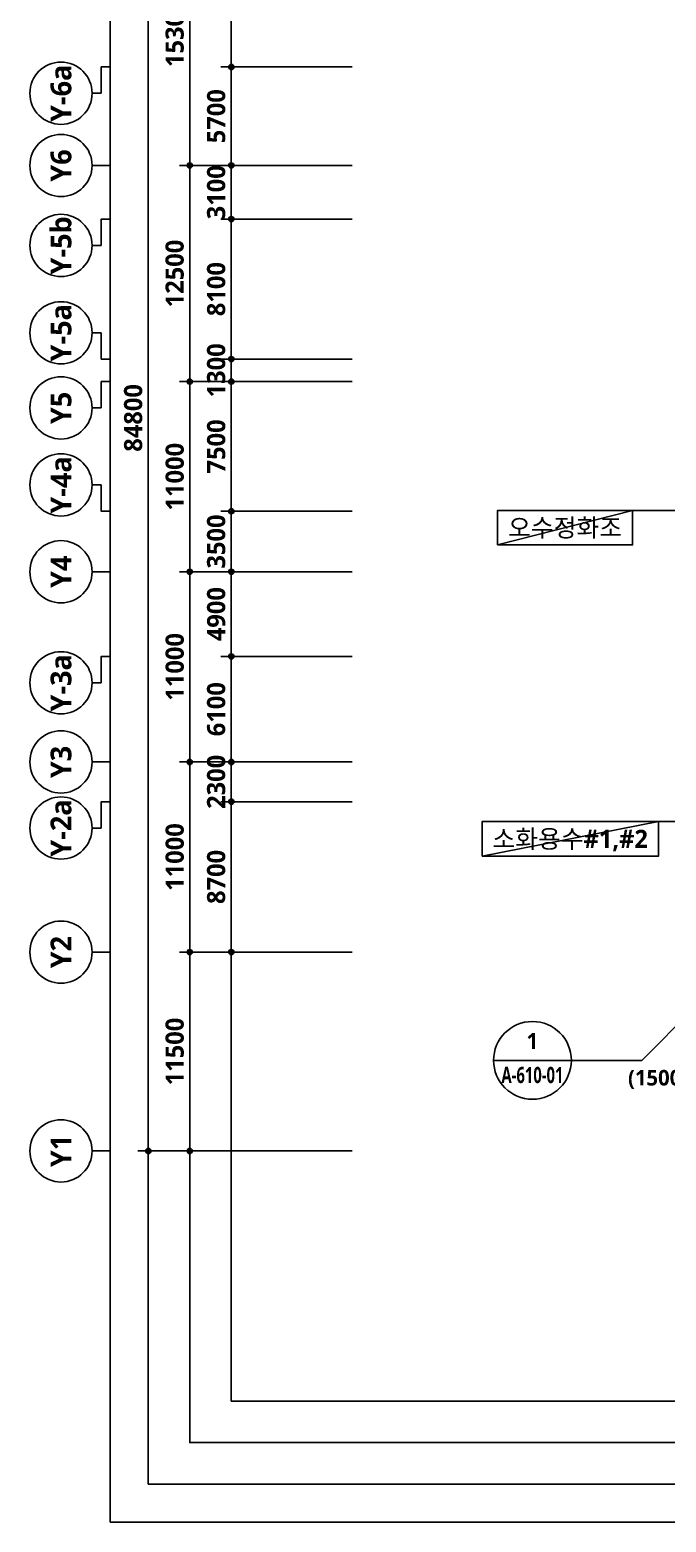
# Model space of a CAD drawing. Header units: millimetres. Extents: x 262941 to 188694772, y -170559 to 426415924.
# Drawn here: x 280132 to 316932, y -141755 to -55438 of the extents above; entities that cross this region are included whole.
import ezdxf
from ezdxf.enums import TextEntityAlignment as Align

# ---------------------------------------------------------------- set-up
doc = ezdxf.new("R2010")
doc.units = ezdxf.units.MM
doc.header["$LTSCALE"] = 400
doc.header["$MEASUREMENT"] = 0
doc.header["$PDSIZE"] = -10
doc.layers.get('0').update_dxf_attribs({"linetype": 'CONTINUOUS'})
doc.layers.get('Defpoints').update_dxf_attribs({"color": 153, "linetype": 'CONTINUOUS'})
for name, color, linetype in [('A-ANNO-GRA1', 7, 'CONTINUOUS'), ('A-ANNO-TEXT1', 7, 'CONTINUOUS'), ('A-ANNO-TEXT2', 3, 'CONTINUOUS'), ('A-ST-AXIS-BUB', 7, 'CONTINUOUS'), ('A-ST-AXIS-DIM', 7, 'CONTINUOUS'), ('AA-MKXS', 3, 'CONTINUOUS'), ('AA-MKXX', 3, 'CONTINUOUS'), ('X-SEC-종$0$A-ST-AXIS-BUB', 7, 'CONTINUOUS')]:
    doc.layers.add(name, color=color, linetype=linetype)
doc.layers.add('Defpoint', color=161, linetype='CONTINUOUS', plot=False)
doc.styles.add('2020음성 1차', font='')
doc.styles.add('SAMOO', font='romans.shx', dxfattribs={"bigfont": 'whgtxt.shx'})
doc.styles.add('SH_대대리576', font='')
doc.styles.add('SH_진천_나눔', font='')
doc.styles.get('2020음성 1차').set_extended_font_data('NanumGothic', bold=True)
doc.styles.get('SH_대대리576').set_extended_font_data('NanumGothic', bold=True)
doc.styles.get('SH_진천_나눔').set_extended_font_data('NanumGothic', bold=True)
doc.dimstyles.new('SHP 600', dxfattribs={"dimscale": 300, "dimtxt": 3.5, "dimasz": 1, "dimexe": 2, "dimexo": 2, "dimgap": 1, "dimtad": 1, "dimdec": 0, "dimzin": 0, "dimdsep": 46, "dimtxsty": 'SH_대대리576', "dimblk": 'DIMDOT', "dimcen": 0.09, "dimclrt": 3, "dimadec": 0, "dimazin": 1, "dimtfac": 1, "dimtdec": 0, "dimtix": 1, "dimtmove": 2, "dimatfit": 0, "dimldrblk": 'DIMDOT', "dimfxl": 1, "dimtolj": 1, "dimtzin": 0, "dimarcsym": 0})

# ---------------------------------------------------------------- blocks, each defined once
blk = doc.blocks.new('DIMDOT')
at = {"color": 0}
blk.add_line((-2, 0), (2, 0), dxfattribs=at)
for radius in [0.5, 0.25]:
    blk.add_circle((0, 0), radius, dxfattribs=at)
blk = doc.blocks.new('*D237')
at = {"layer": 'A-ST-AXIS-DIM', "color": 0, "lineweight": -2, "transparency": 16777216}
for p, q in [((298782, -35484), (286382, -35484)), ((286982, -35784), (286982, -119984)), ((298782, -120284), (286382, -120284))]:
    blk.add_line(p, q, dxfattribs=at)
at = {"layer": 'Defpoints', "color": 0, "transparency": 16777216}
for p in [(299382, -35484), (286982, -120284), (299382, -120284)]:
    blk.add_point(p, dxfattribs=at)
at = {"layer": 'A-ST-AXIS-DIM', "color": 0, "lineweight": -2, "transparency": 16777216, "xscale": 300, "yscale": 300, "zscale": 300}
for p, rotation in [((286982, -35484), 90), ((286982, -120284), 270)]:
    blk.add_blockref('DIMDOT', p, dxfattribs=dict(at, rotation=rotation))
at = {"layer": 'A-ST-AXIS-DIM', "color": 3, "transparency": 16777216, "insert": (286111, -77884), "char_height": 1050, "attachment_point": 5, "rotation": 90, "style": 'SH_대대리576'}
blk.add_mtext('\\A1;84800', dxfattribs=at)
blk = doc.blocks.new('*D238')
at = {"layer": 'A-ST-AXIS-DIM', "color": 0, "lineweight": -2, "transparency": 16777216}
for p, q in [((298782, -108784), (288782, -108784)), ((289382, -109084), (289382, -119984)), ((298782, -120284), (288782, -120284))]:
    blk.add_line(p, q, dxfattribs=at)
at = {"layer": 'Defpoints', "color": 0, "transparency": 16777216}
for p in [(299382, -108784), (289382, -120284), (299382, -120284)]:
    blk.add_point(p, dxfattribs=at)
at = {"layer": 'A-ST-AXIS-DIM', "color": 0, "lineweight": -2, "transparency": 16777216, "xscale": 300, "yscale": 300, "zscale": 300}
for p, rotation in [((289382, -108784), 90), ((289382, -120284), 270)]:
    blk.add_blockref('DIMDOT', p, dxfattribs=dict(at, rotation=rotation))
at = {"layer": 'A-ST-AXIS-DIM', "color": 3, "transparency": 16777216, "insert": (288513, -114534), "char_height": 1050, "attachment_point": 5, "rotation": 90, "style": 'SH_대대리576'}
blk.add_mtext('\\A1;11500', dxfattribs=at)
blk = doc.blocks.new('*D239')
at = {"layer": 'A-ST-AXIS-DIM', "color": 0, "lineweight": -2, "transparency": 16777216}
for p, q in [((298782, -97784), (288782, -97784)), ((289382, -98084), (289382, -108484)), ((298782, -108784), (288782, -108784))]:
    blk.add_line(p, q, dxfattribs=at)
at = {"layer": 'Defpoints', "color": 0, "transparency": 16777216}
for p in [(299382, -97784), (289382, -108784), (299382, -108784)]:
    blk.add_point(p, dxfattribs=at)
at = {"layer": 'A-ST-AXIS-DIM', "color": 0, "lineweight": -2, "transparency": 16777216, "xscale": 300, "yscale": 300, "zscale": 300}
for p, rotation in [((289382, -97784), 90), ((289382, -108784), 270)]:
    blk.add_blockref('DIMDOT', p, dxfattribs=dict(at, rotation=rotation))
at = {"layer": 'A-ST-AXIS-DIM', "color": 3, "transparency": 16777216, "insert": (288515, -103284), "char_height": 1050, "attachment_point": 5, "rotation": 90, "style": 'SH_대대리576'}
blk.add_mtext('\\A1;11000', dxfattribs=at)
blk = doc.blocks.new('*D240')
at = {"layer": 'A-ST-AXIS-DIM', "color": 0, "lineweight": -2, "transparency": 16777216}
for p, q in [((298782, -86784), (288782, -86784)), ((289382, -87084), (289382, -97484)), ((298782, -97784), (288782, -97784))]:
    blk.add_line(p, q, dxfattribs=at)
at = {"layer": 'Defpoints', "color": 0, "transparency": 16777216}
for p in [(299382, -86784), (289382, -97784), (299382, -97784)]:
    blk.add_point(p, dxfattribs=at)
at = {"layer": 'A-ST-AXIS-DIM', "color": 0, "lineweight": -2, "transparency": 16777216, "xscale": 300, "yscale": 300, "zscale": 300}
for p, rotation in [((289382, -86784), 90), ((289382, -97784), 270)]:
    blk.add_blockref('DIMDOT', p, dxfattribs=dict(at, rotation=rotation))
at = {"layer": 'A-ST-AXIS-DIM', "color": 3, "transparency": 16777216, "insert": (288515, -92284), "char_height": 1050, "attachment_point": 5, "rotation": 90, "style": 'SH_대대리576'}
blk.add_mtext('\\A1;11000', dxfattribs=at)
blk = doc.blocks.new('*D241')
at = {"layer": 'A-ST-AXIS-DIM', "color": 0, "lineweight": -2, "transparency": 16777216}
for p, q in [((298782, -75784), (288782, -75784)), ((289382, -76084), (289382, -86484)), ((298782, -86784), (288782, -86784))]:
    blk.add_line(p, q, dxfattribs=at)
at = {"layer": 'Defpoints', "color": 0, "transparency": 16777216}
for p in [(299382, -75784), (289382, -86784), (299382, -86784)]:
    blk.add_point(p, dxfattribs=at)
at = {"layer": 'A-ST-AXIS-DIM', "color": 0, "lineweight": -2, "transparency": 16777216, "xscale": 300, "yscale": 300, "zscale": 300}
for p, rotation in [((289382, -75784), 90), ((289382, -86784), 270)]:
    blk.add_blockref('DIMDOT', p, dxfattribs=dict(at, rotation=rotation))
at = {"layer": 'A-ST-AXIS-DIM', "color": 3, "transparency": 16777216, "insert": (288515, -81284), "char_height": 1050, "attachment_point": 5, "rotation": 90, "style": 'SH_대대리576'}
blk.add_mtext('\\A1;11000', dxfattribs=at)
blk = doc.blocks.new('*D242')
at = {"layer": 'A-ST-AXIS-DIM', "color": 0, "lineweight": -2, "transparency": 16777216}
for p, q in [((298782, -63284), (288782, -63284)), ((289382, -63584), (289382, -75484)), ((298782, -75784), (288782, -75784))]:
    blk.add_line(p, q, dxfattribs=at)
at = {"layer": 'Defpoints', "color": 0, "transparency": 16777216}
for p in [(299382, -63284), (289382, -75784), (299382, -75784)]:
    blk.add_point(p, dxfattribs=at)
at = {"layer": 'A-ST-AXIS-DIM', "color": 0, "lineweight": -2, "transparency": 16777216, "xscale": 300, "yscale": 300, "zscale": 300}
for p, rotation in [((289382, -63284), 90), ((289382, -75784), 270)]:
    blk.add_blockref('DIMDOT', p, dxfattribs=dict(at, rotation=rotation))
at = {"layer": 'A-ST-AXIS-DIM', "color": 3, "transparency": 16777216, "insert": (288511, -69534), "char_height": 1050, "attachment_point": 5, "rotation": 90, "style": 'SH_대대리576'}
blk.add_mtext('\\A1;12500', dxfattribs=at)
blk = doc.blocks.new('*D243')
at = {"layer": 'A-ST-AXIS-DIM', "color": 0, "lineweight": -2, "transparency": 16777216}
for p, q in [((298782, -47984), (288782, -47984)), ((289382, -48284), (289382, -62984)), ((298782, -63284), (288782, -63284))]:
    blk.add_line(p, q, dxfattribs=at)
at = {"layer": 'Defpoints', "color": 0, "transparency": 16777216}
for p in [(299382, -47984), (289382, -63284), (299382, -63284)]:
    blk.add_point(p, dxfattribs=at)
at = {"layer": 'A-ST-AXIS-DIM', "color": 0, "lineweight": -2, "transparency": 16777216, "xscale": 300, "yscale": 300, "zscale": 300}
for p, rotation in [((289382, -47984), 90), ((289382, -63284), 270)]:
    blk.add_blockref('DIMDOT', p, dxfattribs=dict(at, rotation=rotation))
at = {"layer": 'A-ST-AXIS-DIM', "color": 3, "transparency": 16777216, "insert": (288511, -55634), "char_height": 1050, "attachment_point": 5, "rotation": 90, "style": 'SH_대대리576'}
blk.add_mtext('\\A1;15300', dxfattribs=at)
blk = doc.blocks.new('A-ST-AXIS-BUB-1')
at = {"layer": 'A-ST-AXIS-BUB'}
blk.add_line((0, 350), (0, 0), dxfattribs=at)
blk.add_circle((0, 950), 600, dxfattribs=at)
blk = doc.blocks.new('A-ST-AXIS-BUB-2')
at = {"layer": 'X-SEC-종$0$A-ST-AXIS-BUB'}
blk.add_line((1800, 1050, -103000), (1800, 525, -103000), dxfattribs=at)
at = {"layer": 'X-SEC-종$0$A-ST-AXIS-BUB', "elevation": -103000}
blk.add_lwpolyline([(3323, 0), (3323, 525), (1800, 525)], dxfattribs=at)
at = {"layer": 'X-SEC-종$0$A-ST-AXIS-BUB'}
blk.add_circle((1800, 2850, -103000), 1800, dxfattribs=at)
blk = doc.blocks.new('*U168')
at = {"layer": 'AA-MKXS', "color": 3, "linetype": 'Continuous', "ltscale": 5}
blk.add_line((-5.999976, 0), (5.999976, 0), dxfattribs=at)
blk.add_circle((0, 0), 5.999976, dxfattribs=at)
at = {"layer": 'AA-MKXS', "style": 'SAMOO', "width": 0.85}
blk.add_attdef('ViewNUM', text='', height=2.5, dxfattribs=at).set_placement((0, 1), align=Align.BOTTOM_CENTER)
blk.add_attdef('SheetNUM', text='', height=2.5, dxfattribs=at).set_placement((0, -1), align=Align.TOP_CENTER)
blk = doc.blocks.new('*D296')
at = {"layer": 'A-ST-AXIS-DIM', "color": 0, "lineweight": -2, "transparency": 16777216}
for p, q in [((291782, -97484), (291782, -97184)), ((298782, -97784), (291182, -97784)), ((291782, -100084), (291782, -97784)), ((298782, -100084), (291182, -100084)), ((291782, -100384), (291782, -100684))]:
    blk.add_line(p, q, dxfattribs=at)
at = {"layer": 'Defpoints', "color": 0, "transparency": 16777216}
for p in [(291782, -97784), (299382, -97784), (299382, -100084)]:
    blk.add_point(p, dxfattribs=at)
at = {"layer": 'A-ST-AXIS-DIM', "color": 0, "lineweight": -2, "transparency": 16777216, "xscale": 300, "yscale": 300, "zscale": 300}
for p, rotation in [((291782, -97784), 270), ((291782, -100084), 90)]:
    blk.add_blockref('DIMDOT', p, dxfattribs=dict(at, rotation=rotation))
at = {"layer": 'A-ST-AXIS-DIM', "color": 3, "transparency": 16777216, "insert": (290911, -98934), "char_height": 1050, "attachment_point": 5, "rotation": 90, "style": 'SH_대대리576'}
blk.add_mtext('\\A1;2300', dxfattribs=at)
blk = doc.blocks.new('*D297')
at = {"layer": 'A-ST-AXIS-DIM', "color": 0, "lineweight": -2, "transparency": 16777216}
for p, q in [((298782, -100084), (291182, -100084)), ((291782, -100384), (291782, -108484)), ((298782, -108784), (291182, -108784))]:
    blk.add_line(p, q, dxfattribs=at)
at = {"layer": 'Defpoints', "color": 0, "transparency": 16777216}
for p in [(299382, -100084), (291782, -108784), (299382, -108784)]:
    blk.add_point(p, dxfattribs=at)
at = {"layer": 'A-ST-AXIS-DIM', "color": 0, "lineweight": -2, "transparency": 16777216, "xscale": 300, "yscale": 300, "zscale": 300}
for p, rotation in [((291782, -100084), 90), ((291782, -108784), 270)]:
    blk.add_blockref('DIMDOT', p, dxfattribs=dict(at, rotation=rotation))
at = {"layer": 'A-ST-AXIS-DIM', "color": 3, "transparency": 16777216, "insert": (290911, -104434), "char_height": 1050, "attachment_point": 5, "rotation": 90, "style": 'SH_대대리576'}
blk.add_mtext('\\A1;8700', dxfattribs=at)
blk = doc.blocks.new('*D284')
at = {"layer": 'A-ST-AXIS-DIM', "color": 0, "lineweight": -2, "transparency": 16777216}
for p, q in [((298782, -91684), (291182, -91684)), ((291782, -91984), (291782, -97484)), ((298782, -97784), (291182, -97784))]:
    blk.add_line(p, q, dxfattribs=at)
at = {"layer": 'Defpoints', "color": 0, "transparency": 16777216}
for p in [(299382, -91684), (291782, -97784), (299382, -97784)]:
    blk.add_point(p, dxfattribs=at)
at = {"layer": 'A-ST-AXIS-DIM', "color": 0, "lineweight": -2, "transparency": 16777216, "xscale": 300, "yscale": 300, "zscale": 300}
for p, rotation in [((291782, -91684), 90), ((291782, -97784), 270)]:
    blk.add_blockref('DIMDOT', p, dxfattribs=dict(at, rotation=rotation))
at = {"layer": 'A-ST-AXIS-DIM', "color": 3, "transparency": 16777216, "insert": (290911, -94734), "char_height": 1050, "attachment_point": 5, "rotation": 90, "style": 'SH_대대리576'}
blk.add_mtext('\\A1;6100', dxfattribs=at)
blk = doc.blocks.new('*D285')
at = {"layer": 'A-ST-AXIS-DIM', "color": 0, "lineweight": -2, "transparency": 16777216}
for p, q in [((298782, -86784), (291182, -86784)), ((291782, -91384), (291782, -87084)), ((298782, -91684), (291182, -91684))]:
    blk.add_line(p, q, dxfattribs=at)
at = {"layer": 'Defpoints', "color": 0, "transparency": 16777216}
for p in [(291782, -86784), (299382, -86784), (299382, -91684)]:
    blk.add_point(p, dxfattribs=at)
at = {"layer": 'A-ST-AXIS-DIM', "color": 0, "lineweight": -2, "transparency": 16777216, "xscale": 300, "yscale": 300, "zscale": 300}
for p, rotation in [((291782, -86784), 90), ((291782, -91684), 270)]:
    blk.add_blockref('DIMDOT', p, dxfattribs=dict(at, rotation=rotation))
at = {"layer": 'A-ST-AXIS-DIM', "color": 3, "transparency": 16777216, "insert": (290911, -89234), "char_height": 1050, "attachment_point": 5, "rotation": 90, "style": 'SH_대대리576'}
blk.add_mtext('\\A1;4900', dxfattribs=at)
blk = doc.blocks.new('*D286')
at = {"layer": 'A-ST-AXIS-DIM', "color": 0, "lineweight": -2, "transparency": 16777216}
for p, q in [((291782, -82984), (291782, -82684)), ((298782, -83284), (291182, -83284)), ((291782, -83284), (291782, -86784)), ((298782, -86784), (291182, -86784)), ((291782, -87084), (291782, -87384))]:
    blk.add_line(p, q, dxfattribs=at)
at = {"layer": 'Defpoints', "color": 0, "transparency": 16777216}
for p in [(299382, -83284), (291782, -86784), (299382, -86784)]:
    blk.add_point(p, dxfattribs=at)
at = {"layer": 'A-ST-AXIS-DIM', "color": 0, "lineweight": -2, "transparency": 16777216, "xscale": 300, "yscale": 300, "zscale": 300}
for p, rotation in [((291782, -83284), 270), ((291782, -86784), 90)]:
    blk.add_blockref('DIMDOT', p, dxfattribs=dict(at, rotation=rotation))
at = {"layer": 'A-ST-AXIS-DIM', "color": 3, "transparency": 16777216, "insert": (290911, -85034), "char_height": 1050, "attachment_point": 5, "rotation": 90, "style": 'SH_대대리576'}
blk.add_mtext('\\A1;3500', dxfattribs=at)
blk = doc.blocks.new('*D287')
at = {"layer": 'A-ST-AXIS-DIM', "color": 0, "lineweight": -2, "transparency": 16777216}
for p, q in [((298782, -75784), (291182, -75784)), ((291782, -82984), (291782, -76084)), ((298782, -83284), (291182, -83284))]:
    blk.add_line(p, q, dxfattribs=at)
at = {"layer": 'Defpoints', "color": 0, "transparency": 16777216}
for p in [(291782, -75784), (299382, -75784), (299382, -83284)]:
    blk.add_point(p, dxfattribs=at)
at = {"layer": 'A-ST-AXIS-DIM', "color": 0, "lineweight": -2, "transparency": 16777216, "xscale": 300, "yscale": 300, "zscale": 300}
for p, rotation in [((291782, -75784), 90), ((291782, -83284), 270)]:
    blk.add_blockref('DIMDOT', p, dxfattribs=dict(at, rotation=rotation))
at = {"layer": 'A-ST-AXIS-DIM', "color": 3, "transparency": 16777216, "insert": (290913, -79534), "char_height": 1050, "attachment_point": 5, "rotation": 90, "style": 'SH_대대리576'}
blk.add_mtext('\\A1;7500', dxfattribs=at)
blk = doc.blocks.new('*D288')
at = {"layer": 'A-ST-AXIS-DIM', "color": 0, "lineweight": -2, "transparency": 16777216}
for p, q in [((291782, -74184), (291782, -73884)), ((298782, -74484), (291182, -74484)), ((291782, -74484), (291782, -75784)), ((298782, -75784), (291182, -75784)), ((291782, -76084), (291782, -76384))]:
    blk.add_line(p, q, dxfattribs=at)
at = {"layer": 'Defpoints', "color": 0, "transparency": 16777216}
for p in [(299382, -74484), (291782, -75784), (299382, -75784)]:
    blk.add_point(p, dxfattribs=at)
at = {"layer": 'A-ST-AXIS-DIM', "color": 0, "lineweight": -2, "transparency": 16777216, "xscale": 300, "yscale": 300, "zscale": 300}
for p, rotation in [((291782, -74484), 270), ((291782, -75784), 90)]:
    blk.add_blockref('DIMDOT', p, dxfattribs=dict(at, rotation=rotation))
at = {"layer": 'A-ST-AXIS-DIM', "color": 3, "transparency": 16777216, "insert": (290911, -75134), "char_height": 1050, "attachment_point": 5, "rotation": 90, "style": 'SH_대대리576'}
blk.add_mtext('\\A1;1300', dxfattribs=at)
blk = doc.blocks.new('*D289')
at = {"layer": 'A-ST-AXIS-DIM', "color": 0, "lineweight": -2, "transparency": 16777216}
for p, q in [((298782, -66384), (291182, -66384)), ((291782, -74184), (291782, -66684)), ((298782, -74484), (291182, -74484))]:
    blk.add_line(p, q, dxfattribs=at)
at = {"layer": 'Defpoints', "color": 0, "transparency": 16777216}
for p in [(291782, -66384), (299382, -66384), (299382, -74484)]:
    blk.add_point(p, dxfattribs=at)
at = {"layer": 'A-ST-AXIS-DIM', "color": 0, "lineweight": -2, "transparency": 16777216, "xscale": 300, "yscale": 300, "zscale": 300}
for p, rotation in [((291782, -66384), 90), ((291782, -74484), 270)]:
    blk.add_blockref('DIMDOT', p, dxfattribs=dict(at, rotation=rotation))
at = {"layer": 'A-ST-AXIS-DIM', "color": 3, "transparency": 16777216, "insert": (290911, -70434), "char_height": 1050, "attachment_point": 5, "rotation": 90, "style": 'SH_대대리576'}
blk.add_mtext('\\A1;8100', dxfattribs=at)
blk = doc.blocks.new('*D290')
at = {"layer": 'A-ST-AXIS-DIM', "color": 0, "lineweight": -2, "transparency": 16777216}
for p, q in [((291782, -62984), (291782, -62684)), ((298782, -63284), (291182, -63284)), ((291782, -63284), (291782, -66384)), ((298782, -66384), (291182, -66384)), ((291782, -66684), (291782, -66984))]:
    blk.add_line(p, q, dxfattribs=at)
at = {"layer": 'Defpoints', "color": 0, "transparency": 16777216}
for p in [(299382, -63284), (291782, -66384), (299382, -66384)]:
    blk.add_point(p, dxfattribs=at)
at = {"layer": 'A-ST-AXIS-DIM', "color": 0, "lineweight": -2, "transparency": 16777216, "xscale": 300, "yscale": 300, "zscale": 300}
for p, rotation in [((291782, -63284), 270), ((291782, -66384), 90)]:
    blk.add_blockref('DIMDOT', p, dxfattribs=dict(at, rotation=rotation))
at = {"layer": 'A-ST-AXIS-DIM', "color": 3, "transparency": 16777216, "insert": (290911, -64834), "char_height": 1050, "attachment_point": 5, "rotation": 90, "style": 'SH_대대리576'}
blk.add_mtext('\\A1;3100', dxfattribs=at)
blk = doc.blocks.new('*D298')
at = {"layer": 'A-ST-AXIS-DIM', "color": 0, "lineweight": -2, "transparency": 16777216}
for p, q in [((298782, -57584), (291182, -57584)), ((291782, -62984), (291782, -57884)), ((298782, -63284), (291182, -63284))]:
    blk.add_line(p, q, dxfattribs=at)
at = {"layer": 'Defpoints', "color": 0, "transparency": 16777216}
for p in [(291782, -57584), (299382, -57584), (299382, -63284)]:
    blk.add_point(p, dxfattribs=at)
at = {"layer": 'A-ST-AXIS-DIM', "color": 0, "lineweight": -2, "transparency": 16777216, "xscale": 300, "yscale": 300, "zscale": 300}
for p, rotation in [((291782, -57584), 90), ((291782, -63284), 270)]:
    blk.add_blockref('DIMDOT', p, dxfattribs=dict(at, rotation=rotation))
at = {"layer": 'A-ST-AXIS-DIM', "color": 3, "transparency": 16777216, "insert": (290913, -60434), "char_height": 1050, "attachment_point": 5, "rotation": 90, "style": 'SH_대대리576'}
blk.add_mtext('\\A1;5700', dxfattribs=at)
blk = doc.blocks.new('*D299')
at = {"layer": 'A-ST-AXIS-DIM', "color": 0, "lineweight": -2, "transparency": 16777216}
for p, q in [((298782, -48784), (291182, -48784)), ((291782, -49084), (291782, -57284)), ((298782, -57584), (291182, -57584))]:
    blk.add_line(p, q, dxfattribs=at)
at = {"layer": 'Defpoints', "color": 0, "transparency": 16777216}
for p in [(299382, -48784), (291782, -57584), (299382, -57584)]:
    blk.add_point(p, dxfattribs=at)
at = {"layer": 'A-ST-AXIS-DIM', "color": 0, "lineweight": -2, "transparency": 16777216, "xscale": 300, "yscale": 300, "zscale": 300}
for p, rotation in [((291782, -48784), 90), ((291782, -57584), 270)]:
    blk.add_blockref('DIMDOT', p, dxfattribs=dict(at, rotation=rotation))
at = {"layer": 'A-ST-AXIS-DIM', "color": 3, "transparency": 16777216, "insert": (290911, -53184), "char_height": 1050, "attachment_point": 5, "rotation": 90, "style": 'SH_대대리576'}
blk.add_mtext('\\A1;8800', dxfattribs=at)

msp = doc.modelspace()

# ---------------------------------------------------------------- linework, layer by layer
at = {"elevation": 103000}
msp.add_lwpolyline([(322281.8, -101233.7), (316481.8, -101233.7)], dxfattribs=at)
at = {"layer": 'A-ANNO-GRA1', "elevation": 103000}
for points in [[(307187, -85233.7), (314987, -85233.7), (314987, -83233.7), (307187, -83233.7)], [(306281.8, -103233.7), (316481.8, -103233.7), (316481.8, -101233.7), (306281.8, -101233.7)]]:
    msp.add_lwpolyline(points, close=True, dxfattribs=at)
msp.add_lwpolyline([(322306.8, -83233.7), (314987, -83233.7)], dxfattribs=at)
at = {"layer": 'AA-MKXX', "lineweight": -2, "elevation": 103000}
msp.add_lwpolyline([(318511.3, -112054.2), (315518.4, -115047.1), (311450.1, -115047.1)], dxfattribs=at)
at = {"layer": 'Defpoint'}
for p, q in [((314987, -83233.7, 103000), (307187, -85233.7, 103000)), ((316481.8, -101233.7, 103000), (306281.8, -103233.7, 103000))]:
    msp.add_line(p, q, dxfattribs=at)
at = {"layer": 'Defpoint', "elevation": 103000}
for points in [[(455981.8, -141755.1), (284781.8, -141755.1), (284781.8, -13183.7), (455981.8, -13183.7)], [(453781.8, -139555.1), (286981.8, -139555.1), (286981.8, -15383.7), (453781.8, -15383.7)], [(451381.8, -137155.1), (289381.8, -137155.1), (289381.8, -17783.7), (451381.8, -17783.7)], [(448981.8, -134755.1), (291781.8, -134755.1), (291781.8, -20183.7), (448981.8, -20183.7)]]:
    msp.add_lwpolyline(points, close=True, dxfattribs=at)

# ---------------------------------------------------------------- block references
ref = msp.add_blockref('*U168', (309200.1, -115047.1, 103000), dxfattribs=dict(xscale=-375.0015000059622, yscale=375.0015000059622, zscale=375.0015000059622))
ref.add_attrib('SheetNUM', 'A-610-01', dxfattribs={"layer": 'AA-MKXS', "height": 937.5, "style": '2020음성 1차', "width": 0.7}).set_placement((309200.1, -115422.1, 103000), align=Align.TOP_CENTER)
ref.add_attrib('ViewNUM', '1', dxfattribs={"layer": 'AA-MKXS', "height": 937.5, "style": '2020음성 1차'}).set_placement((309200.1, -114672.1, 103000), align=Align.BOTTOM_CENTER)
at = {"layer": 'A-ST-AXIS-BUB'}
for p, rotation in [((284781.8, -60906.6, 103000), 90), ((284781.8, -69706.6, 103000), 90), ((284781.8, -79106.6, 103000), 90.00000000000001), ((284781.8, -95006.6, 103000), 90), ((284781.8, -103406.6, 103000), 90)]:
    msp.add_blockref('A-ST-AXIS-BUB-2', p, dxfattribs=dict(at, rotation=rotation))
at = {"layer": 'A-ST-AXIS-BUB', "xscale": 3, "yscale": 3, "zscale": 3, "rotation": 90}
for p in [(284781.8, -63283.7, 103000), (284781.8, -86783.7, 103000), (284781.8, -97783.7, 103000), (284781.8, -108783.7, 103000), (284781.8, -120283.7, 103000)]:
    msp.add_blockref('A-ST-AXIS-BUB-1', p, dxfattribs=at)
at = {"layer": 'A-ST-AXIS-BUB', "xscale": -1, "rotation": 89.99999999999993}
for p in [(284781.8, -71160.8, 103000), (284781.8, -79960.8, 103000)]:
    msp.add_blockref('A-ST-AXIS-BUB-2', p, dxfattribs=at)

# ---------------------------------------------------------------- texts
at = {"layer": 'A-ANNO-TEXT1', "style": 'SH_대대리576'}
for s, p in [('Y-6a', (281931.8, -59106.6, 103000)), ('Y6', (281931.8, -63283.7, 103000)), ('Y-5b', (281931.8, -67906.6, 103000)), ('Y-5a', (281931.8, -72960.8, 103000)), ('Y5', (281931.8, -77306.6, 103000)), ('Y-4a', (281931.8, -81760.8, 103000)), ('Y4', (281931.8, -86783.7, 103000)), ('Y-3a', (281931.8, -93206.6, 103000)), ('Y3', (281931.8, -97783.7, 103000)), ('Y-2a', (281931.8, -101606.6, 103000)), ('Y2', (281931.8, -108783.7, 103000)), ('Y1', (281931.8, -120283.7, 103000))]:
    msp.add_text(s, height=1200, rotation=90, dxfattribs=at).set_placement(p, align=Align.MIDDLE_CENTER)
at = {"layer": 'A-ANNO-TEXT1', "style": 'SH_진천_나눔'}
msp.add_text('(1500X1500X1500)', height=900, dxfattribs=at).set_placement((325131.8, -116047.7, 103000), align=Align.MIDDLE_RIGHT)
at = {"layer": 'A-ANNO-TEXT2', "style": 'SH_진천_나눔'}
for s, p in [('오수정화조', (311087, -84233.7, 103000)), ('소화용수#1,#2', (311381.8, -102233.7, 103000))]:
    msp.add_text(s, height=1050, dxfattribs=at).set_placement(p, align=Align.MIDDLE_CENTER)

# ---------------------------------------------------------------- dimensions: what is measured, and where the dimension line sits
at = {"layer": 'A-ST-AXIS-DIM'}
for base, p1, p2, angle, picture, middle in [((286981.8, -120283.7, 103000), (299381.8, -35483.7, 103000), (299381.8, -120283.7, 103000), 90, '*D237', (286111.4, -77883.7, 103000)), ((289381.8, -63283.7, 103000), (299381.8, -47983.7, 103000), (299381.8, -63283.7, 103000), 90, '*D243', (288510.7, -55633.7, 103000)), ((291781.8, -57583.7, 103000), (299381.8, -48783.7, 103000), (299381.8, -57583.7, 103000), 90, '*D299', (290911.4, -53183.7, 103000)), ((291781.8, -57583.7, 103000), (299381.8, -63283.7, 103000), (299381.8, -57583.7, 103000), 270, '*D298', (290912.9, -60433.7, 103000)), ((289381.8, -75783.7, 103000), (299381.8, -63283.7, 103000), (299381.8, -75783.7, 103000), 90, '*D242', (288511.4, -69533.7, 103000)), ((291781.8, -66383.7, 103000), (299381.8, -63283.7, 103000), (299381.8, -66383.7, 103000), 90, '*D290', (290910.7, -64833.7, 103000)), ((291781.8, -66383.7, 103000), (299381.8, -74483.7, 103000), (299381.8, -66383.7, 103000), 270, '*D289', (290911.4, -70433.7, 103000)), ((291781.8, -75783.7, 103000), (299381.8, -74483.7, 103000), (299381.8, -75783.7, 103000), 90, '*D288', (290910.7, -75133.7, 103000)), ((289381.8, -86783.7, 103000), (299381.8, -75783.7, 103000), (299381.8, -86783.7, 103000), 90, '*D241', (288515.1, -81283.7, 103000)), ((291781.8, -75783.7, 103000), (299381.8, -83283.7, 103000), (299381.8, -75783.7, 103000), 270, '*D287', (290912.9, -79533.7, 103000)), ((291781.8, -86783.7, 103000), (299381.8, -83283.7, 103000), (299381.8, -86783.7, 103000), 90, '*D286', (290910.7, -85033.7, 103000)), ((289381.8, -97783.7, 103000), (299381.8, -86783.7, 103000), (299381.8, -97783.7, 103000), 90, '*D240', (288515.1, -92283.7, 103000)), ((291781.8, -86783.7, 103000), (299381.8, -91683.7, 103000), (299381.8, -86783.7, 103000), 270, '*D285', (290911.4, -89233.7, 103000)), ((291781.8, -97783.7, 103000), (299381.8, -91683.7, 103000), (299381.8, -97783.7, 103000), 90, '*D284', (290911.4, -94733.7, 103000)), ((289381.8, -108783.7, 103000), (299381.8, -97783.7, 103000), (299381.8, -108783.7, 103000), 90, '*D239', (288515.1, -103283.7, 103000)), ((291781.8, -97783.7, 103000), (299381.8, -100083.7, 103000), (299381.8, -97783.7, 103000), 270, '*D296', (290910.7, -98933.7, 103000)), ((291781.8, -108783.7, 103000), (299381.8, -100083.7, 103000), (299381.8, -108783.7, 103000), 90, '*D297', (290911.4, -104433.7, 103000)), ((289381.8, -120283.7, 103000), (299381.8, -108783.7, 103000), (299381.8, -120283.7, 103000), 90, '*D238', (288512.9, -114533.7, 103000))]:
    dim = msp.add_linear_dim(base=base, p1=p1, p2=p2, angle=angle, dimstyle='SHP 600', dxfattribs=at)
    dim.commit()
    dim.dimension.update_dxf_attribs({"geometry": picture, "text_midpoint": middle})

doc.saveas('drawing.dxf')
